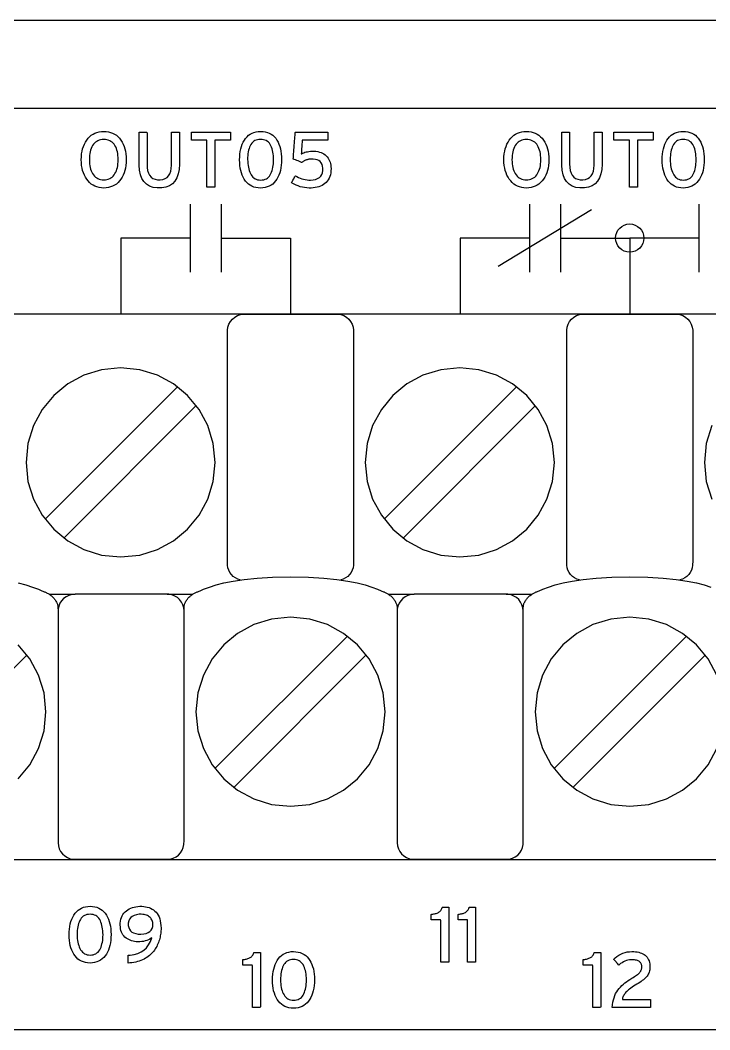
# Model space of a CAD drawing. Extents: x 1 to 47.7, y 0.2 to 35.
# Drawn here: x 29.093 to 30.313, y 13.33 to 15.115 of the extents above; entities that cross this region are included whole.
import ezdxf

# ---------------------------------------------------------------- set-up
doc = ezdxf.new("R2010")
doc.units = 0
doc.header["$MEASUREMENT"] = 0
doc.layers.add('8_0_____DWG', color=7, linetype='CONTINUOUS')

msp = doc.modelspace()

# ---------------------------------------------------------------- linework, layer by layer
at = {"layer": '8_0_____DWG'}
for points in [[(29.0528, 15.1152), (29.1313, 15.1152), (29.2105, 15.1152), (29.2904, 15.1152), (29.371, 15.1152), (29.4523, 15.1152), (29.5343, 15.1152), (29.617, 15.1152), (29.7003, 15.1152), (29.7842, 15.1152), (29.8687, 15.1152), (29.9539, 15.1152), (30.0397, 15.1152), (30.126, 15.1152), (30.2129, 15.1152), (30.3004, 15.1152), (30.3884, 15.1152), (30.5661, 15.1152), (30.7458, 15.1152), (30.9275, 15.1152), (31.111, 15.1152), (31.2963, 15.1152), (31.4833, 15.1152), (31.6718, 15.1152)], [(28.9854, 14.9598), (29.0998, 14.9598), (29.2156, 14.9598), (29.3328, 14.9598), (29.4512, 14.9598), (29.5708, 14.9598), (29.6916, 14.9598), (29.8135, 14.9598), (29.9364, 14.9598), (30.0602, 14.9598), (30.3105, 14.9598), (30.5639, 14.9598), (30.8198, 14.9598), (31.0777, 14.9598), (31.3372, 14.9598), (31.8587, 14.9598)], [(29.437, 14.9028), (29.437, 14.8199), (29.4229, 14.8199), (29.4229, 14.9028), (29.3955, 14.9028), (29.3955, 14.9171), (29.4645, 14.9171), (29.4645, 14.9028), (29.437, 14.9028)], [(30.1847, 14.9028), (30.1847, 14.8199), (30.1706, 14.8199), (30.1706, 14.9028), (30.1431, 14.9028), (30.1431, 14.9171), (30.2122, 14.9171), (30.2122, 14.9028), (30.1847, 14.9028)], [(29.3934, 14.7899), (29.3934, 14.6699)], [(29.4484, 14.7899), (29.4484, 14.6699)], [(29.9934, 14.7899), (29.9934, 14.6699)], [(30.0484, 14.7899), (30.0484, 14.6699)], [(30.2934, 14.7899), (30.2934, 14.6699)], [(30.1034, 14.7799), (29.9384, 14.6799)], [(29.3934, 14.7299), (29.2709, 14.7299), (29.2709, 14.5953)], [(29.4484, 14.7299), (29.5709, 14.7299), (29.5709, 14.5953)], [(29.9934, 14.7299), (29.8709, 14.7299), (29.8709, 14.5953)], [(30.0484, 14.7299), (30.1709, 14.7299), (30.1709, 14.5953)], [(30.2934, 14.7299), (30.1709, 14.7299), (30.1709, 14.5953)], [(30.3469, 14.5953), (30.2211, 14.5953), (30.0913, 14.5953), (29.9579, 14.5953), (29.8214, 14.5953), (29.6822, 14.5953), (29.5408, 14.5953), (29.2531, 14.5953), (28.9618, 14.5953)], [(29.4819, 14.1254), (29.4775, 14.1269), (29.4734, 14.1291), (29.4697, 14.1317), (29.4665, 14.1349), (29.4638, 14.1386), (29.4617, 14.1426), (29.4603, 14.147), (29.4596, 14.1516), (29.4595, 14.1591), (29.4595, 14.1913), (29.4595, 14.2454), (29.4595, 14.3131), (29.4595, 14.3861), (29.4595, 14.4561), (29.4595, 14.5149), (29.4595, 14.5543), (29.4595, 14.567), (29.4602, 14.5726), (29.462, 14.5778), (29.4646, 14.5825), (29.468, 14.5866), (29.4722, 14.5901), (29.4769, 14.5927), (29.4822, 14.5946), (29.4879, 14.5954), (29.4928, 14.5954), (29.507, 14.5954), (29.5293, 14.5954), (29.5565, 14.5954), (29.5854, 14.5954), (29.6126, 14.5954), (29.6349, 14.5954), (29.6491, 14.5954), (29.6541, 14.5954), (29.6597, 14.5946), (29.665, 14.5927), (29.6697, 14.5901), (29.6739, 14.5866), (29.6773, 14.5825), (29.6799, 14.5778), (29.6817, 14.5726), (29.6824, 14.567), (29.6824, 14.5543), (29.6824, 14.5149), (29.6824, 14.4561), (29.6824, 14.3861), (29.6824, 14.3131), (29.6824, 14.2454), (29.6824, 14.1913), (29.6824, 14.1591), (29.6823, 14.1516), (29.6816, 14.1469), (29.6801, 14.1426), (29.678, 14.1385), (29.6753, 14.1349), (29.6721, 14.1317), (29.6683, 14.129), (29.6642, 14.1269), (29.6597, 14.1254)], [(30.0819, 14.1254), (30.0775, 14.1269), (30.0734, 14.1291), (30.0697, 14.1317), (30.0665, 14.1349), (30.0638, 14.1386), (30.0618, 14.1426), (30.0603, 14.147), (30.0596, 14.1516), (30.0595, 14.1591), (30.0595, 14.1913), (30.0595, 14.2454), (30.0595, 14.3131), (30.0595, 14.3861), (30.0595, 14.4561), (30.0595, 14.5149), (30.0595, 14.5543), (30.0595, 14.567), (30.0602, 14.5726), (30.062, 14.5778), (30.0646, 14.5825), (30.068, 14.5866), (30.0722, 14.5901), (30.0769, 14.5927), (30.0822, 14.5946), (30.0879, 14.5954), (30.0928, 14.5954), (30.107, 14.5954), (30.1293, 14.5954), (30.1565, 14.5954), (30.1854, 14.5954), (30.2126, 14.5954), (30.2349, 14.5954), (30.2491, 14.5954), (30.2541, 14.5954), (30.2597, 14.5946), (30.265, 14.5927), (30.2697, 14.5901), (30.2739, 14.5866), (30.2773, 14.5825), (30.2799, 14.5778), (30.2817, 14.5726), (30.2824, 14.567), (30.2824, 14.5543), (30.2824, 14.5149), (30.2824, 14.4561), (30.2824, 14.3861), (30.2824, 14.3131), (30.2824, 14.2454), (30.2824, 14.1913), (30.2824, 14.1591), (30.2823, 14.1516), (30.2816, 14.1469), (30.2801, 14.1426), (30.278, 14.1385), (30.2753, 14.1349), (30.2721, 14.1317), (30.2683, 14.129), (30.2642, 14.1269), (30.2597, 14.1254)], [(29.1366, 14.2328), (29.3708, 14.4671)], [(29.7366, 14.2328), (29.9708, 14.4671)], [(29.17, 14.1994), (29.4043, 14.4337)], [(29.77, 14.1994), (30.0043, 14.4337)], [(30.3162, 14.3982), (30.3064, 14.3668), (30.303, 14.3331), (30.3064, 14.2994), (30.3162, 14.268)], [(29.3825, 14.0708), (29.3825, 14.0723), (29.3826, 14.0738), (29.3826, 14.0754), (29.3827, 14.077), (29.3828, 14.0786), (29.383, 14.0801), (29.3832, 14.0815), (29.3835, 14.0827), (29.3839, 14.0838), (29.3845, 14.0851), (29.3852, 14.0863), (29.386, 14.0876), (29.3868, 14.0889), (29.3876, 14.0901), (29.3884, 14.0914), (29.3893, 14.0927), (29.3901, 14.0939), (29.3913, 14.0951), (29.3926, 14.0961), (29.3939, 14.0971), (29.3951, 14.0981), (29.3964, 14.0989), (29.3976, 14.0997), (29.3988, 14.1005), (29.4001, 14.1012), (29.4013, 14.1019), (29.4025, 14.1025), (29.4036, 14.103), (29.4046, 14.1036), (29.4057, 14.1041), (29.4068, 14.1046), (29.408, 14.1051), (29.4093, 14.1057), (29.4108, 14.1063), (29.4171, 14.1088), (29.4274, 14.1126), (29.4392, 14.1164), (29.453, 14.1201), (29.4694, 14.1234), (29.4889, 14.1263), (29.5119, 14.1286), (29.5391, 14.13), (29.571, 14.1306), (29.6029, 14.13), (29.6301, 14.1286), (29.6531, 14.1263), (29.6726, 14.1234), (29.689, 14.1201), (29.7028, 14.1164), (29.7146, 14.1126), (29.7248, 14.1088), (29.7312, 14.1063), (29.7327, 14.1057), (29.734, 14.1051), (29.7352, 14.1046), (29.7363, 14.1041), (29.7374, 14.1036), (29.7384, 14.103), (29.7395, 14.1025), (29.7407, 14.1019), (29.7419, 14.1012), (29.7431, 14.1005), (29.7444, 14.0997), (29.7456, 14.0989), (29.7468, 14.0981), (29.7481, 14.0971), (29.7494, 14.0961), (29.7507, 14.0951), (29.7519, 14.0939), (29.7527, 14.0927), (29.7535, 14.0914), (29.7544, 14.0901), (29.7552, 14.0889), (29.756, 14.0876), (29.7568, 14.0863), (29.7575, 14.0851), (29.7581, 14.0838), (29.7585, 14.0827), (29.7588, 14.0815), (29.7591, 14.0801), (29.7593, 14.0786), (29.7594, 14.077), (29.7595, 14.0754), (29.7596, 14.0738), (29.7597, 14.0723), (29.7597, 14.0708)], [(29.9825, 14.0708), (29.9825, 14.0723), (29.9826, 14.0738), (29.9826, 14.0754), (29.9827, 14.077), (29.9828, 14.0786), (29.983, 14.0801), (29.9832, 14.0815), (29.9835, 14.0827), (29.9839, 14.0838), (29.9845, 14.0851), (29.9852, 14.0863), (29.986, 14.0876), (29.9868, 14.0889), (29.9876, 14.0901), (29.9884, 14.0914), (29.9893, 14.0927), (29.9901, 14.0939), (29.9913, 14.0951), (29.9926, 14.0961), (29.9939, 14.0971), (29.9951, 14.0981), (29.9964, 14.0989), (29.9976, 14.0997), (29.9988, 14.1005), (30.0001, 14.1012), (30.0013, 14.1019), (30.0025, 14.1025), (30.0036, 14.103), (30.0046, 14.1036), (30.0057, 14.1041), (30.0068, 14.1046), (30.008, 14.1051), (30.0093, 14.1057), (30.0108, 14.1063), (30.0171, 14.1088), (30.0274, 14.1126), (30.0392, 14.1164), (30.053, 14.1201), (30.0694, 14.1234), (30.0889, 14.1263), (30.1119, 14.1286), (30.1391, 14.13), (30.171, 14.1306), (30.2029, 14.13), (30.2301, 14.1286), (30.2531, 14.1263), (30.2726, 14.1234), (30.289, 14.1201), (30.3028, 14.1164), (30.3146, 14.1126)], [(29.089, 14.1201), (29.1028, 14.1164), (29.1146, 14.1126), (29.1248, 14.1088), (29.1312, 14.1063), (29.1327, 14.1057), (29.134, 14.1051), (29.1352, 14.1046), (29.1363, 14.1041), (29.1374, 14.1036), (29.1384, 14.103), (29.1395, 14.1025), (29.1407, 14.1019), (29.1419, 14.1012), (29.1431, 14.1005), (29.1444, 14.0997), (29.1456, 14.0989), (29.1468, 14.0981), (29.1481, 14.0971), (29.1494, 14.0961), (29.1507, 14.0951), (29.1519, 14.0939), (29.1527, 14.0927), (29.1535, 14.0914), (29.1544, 14.0901), (29.1552, 14.0889), (29.156, 14.0876), (29.1568, 14.0863), (29.1575, 14.0851), (29.1581, 14.0838), (29.1585, 14.0827), (29.1588, 14.0815), (29.1591, 14.0801), (29.1593, 14.0786), (29.1594, 14.077), (29.1595, 14.0754), (29.1596, 14.0738), (29.1597, 14.0723), (29.1597, 14.0708)], [(29.1441, 14.1), (29.1897, 14.1)], [(29.3525, 14.1), (29.3981, 14.1)], [(29.7441, 14.1), (29.7897, 14.1)], [(29.9525, 14.1), (29.9981, 14.1)], [(30.3252, 13.9572), (30.3098, 13.9856), (30.2893, 14.0104), (30.2646, 14.0309), (30.2362, 14.0463), (30.2048, 14.0561), (30.1711, 14.0595), (30.1373, 14.0561), (30.1059, 14.0463), (30.0774, 14.0309), (30.0527, 14.0104), (30.0322, 13.9856), (30.0168, 13.9572), (30.007, 13.9258), (30.0036, 13.8921), (30.007, 13.8584), (30.0168, 13.827), (30.0322, 13.7986), (30.0527, 13.7739), (30.0774, 13.7535), (30.1059, 13.7381), (30.1373, 13.7284), (30.1711, 13.725), (30.2048, 13.7284), (30.2362, 13.7381), (30.2646, 13.7535), (30.2893, 13.7739), (30.3098, 13.7986), (30.3252, 13.827)], [(29.4372, 13.7918), (29.6715, 14.0261)], [(30.0372, 13.7918), (30.2715, 14.0261)], [(29.0893, 13.7739), (29.1098, 13.7986), (29.1252, 13.827), (29.1349, 13.8584), (29.1383, 13.8921), (29.1349, 13.9258), (29.1252, 13.9572), (29.1098, 13.9856), (29.0893, 14.0104)], [(28.8706, 13.7584), (29.1049, 13.9927)], [(29.4706, 13.7584), (29.7049, 13.9927)], [(30.0706, 13.7584), (30.3049, 13.9927)], [(28.9885, 13.6311), (29.2798, 13.6311), (29.5711, 13.6311), (29.8589, 13.6311), (30.0003, 13.6311), (30.1395, 13.6311), (30.276, 13.6311), (30.4094, 13.6311), (30.5393, 13.6311), (30.6651, 13.6311), (30.7865, 13.6311), (30.9029, 13.6311), (31.0141, 13.6311), (31.1194, 13.6311), (31.2185, 13.6311), (31.311, 13.6311), (31.3963, 13.6311), (31.4361, 13.6311), (31.474, 13.6311), (31.5099, 13.6311), (31.5437, 13.6311), (31.5754, 13.6311), (31.605, 13.6311)], [(31.8587, 13.3298), (31.3372, 13.3298), (31.0777, 13.3298), (30.8198, 13.3298), (30.5639, 13.3298), (30.3105, 13.3298), (30.0602, 13.3298), (29.9364, 13.3298), (29.8135, 13.3298), (29.6916, 13.3298), (29.5708, 13.3298), (29.4512, 13.3298), (29.3328, 13.3298), (29.2156, 13.3298), (29.0998, 13.3298), (28.9854, 13.3298)]]:
    msp.add_lwpolyline(points, dxfattribs=at)
for points in [[(29.2804, 14.8685), (29.2803, 14.8634), (29.2798, 14.8584), (29.2791, 14.8538), (29.278, 14.8493), (29.2767, 14.8452), (29.2751, 14.8412), (29.2732, 14.8376), (29.271, 14.8341), (29.2685, 14.8309), (29.2658, 14.8281), (29.2628, 14.8255), (29.2596, 14.8234), (29.2562, 14.8216), (29.2526, 14.8203), (29.2488, 14.8192), (29.2448, 14.8186), (29.2405, 14.8183), (29.2363, 14.8186), (29.2323, 14.8192), (29.2285, 14.8203), (29.2249, 14.8216), (29.2216, 14.8234), (29.2184, 14.8255), (29.2155, 14.8281), (29.2129, 14.8309), (29.2104, 14.8341), (29.2081, 14.8376), (29.2062, 14.8412), (29.2045, 14.8452), (29.2032, 14.8493), (29.2021, 14.8538), (29.2013, 14.8584), (29.2009, 14.8634), (29.2007, 14.8685), (29.2009, 14.8737), (29.2013, 14.8786), (29.2021, 14.8833), (29.2032, 14.8878), (29.2045, 14.892), (29.2062, 14.8959), (29.2081, 14.8996), (29.2104, 14.9031), (29.2129, 14.9063), (29.2155, 14.9091), (29.2184, 14.9116), (29.2216, 14.9137), (29.2249, 14.9154), (29.2285, 14.9168), (29.2323, 14.9178), (29.2363, 14.9184), (29.2405, 14.9186), (29.2448, 14.9184), (29.2488, 14.9178), (29.2526, 14.9168), (29.2562, 14.9154), (29.2596, 14.9137), (29.2628, 14.9116), (29.2658, 14.9091), (29.2685, 14.9063), (29.271, 14.9031), (29.2732, 14.8996), (29.2751, 14.8959), (29.2767, 14.892), (29.278, 14.8878), (29.2791, 14.8833), (29.2798, 14.8786), (29.2803, 14.8737)], [(29.3745, 14.8604), (29.3739, 14.8513), (29.3724, 14.8433), (29.3699, 14.8364), (29.3665, 14.8306), (29.3621, 14.8259), (29.3568, 14.8224), (29.3504, 14.8199), (29.3432, 14.8186), (29.3351, 14.8185), (29.3278, 14.8196), (29.3214, 14.8219), (29.316, 14.8253), (29.3115, 14.8297), (29.3079, 14.8353), (29.3053, 14.842), (29.3037, 14.8499), (29.303, 14.8588), (29.303, 14.8621), (29.303, 14.8671), (29.303, 14.8748), (29.303, 14.884), (29.303, 14.8938), (29.303, 14.903), (29.303, 14.9107), (29.303, 14.9157), (29.303, 14.9171), (29.3037, 14.9171), (29.3053, 14.9171), (29.3074, 14.9171), (29.3098, 14.9171), (29.3122, 14.9171), (29.3144, 14.9171), (29.3161, 14.9171), (29.317, 14.9171), (29.3171, 14.9163), (29.3171, 14.912), (29.3171, 14.9048), (29.3171, 14.8959), (29.3171, 14.8862), (29.3171, 14.8768), (29.3171, 14.8688), (29.3171, 14.8632), (29.3171, 14.8611), (29.3173, 14.8549), (29.3182, 14.8495), (29.3197, 14.8449), (29.3217, 14.841), (29.3243, 14.8379), (29.3275, 14.8355), (29.3313, 14.8339), (29.3357, 14.833), (29.3406, 14.8329), (29.3452, 14.8336), (29.3491, 14.8351), (29.3525, 14.8372), (29.3553, 14.8401), (29.3575, 14.8437), (29.359, 14.848), (29.36, 14.8531), (29.3604, 14.8589), (29.3604, 14.8615), (29.3604, 14.8666), (29.3604, 14.8743), (29.3604, 14.8837), (29.3604, 14.8936), (29.3604, 14.9029), (29.3604, 14.9106), (29.3604, 14.9157), (29.3604, 14.9171), (29.3612, 14.9171), (29.3627, 14.9171), (29.3648, 14.9171), (29.3672, 14.9171), (29.3696, 14.9171), (29.3718, 14.9171), (29.3735, 14.9171), (29.3744, 14.9171), (29.3745, 14.9163), (29.3745, 14.9119), (29.3745, 14.9047), (29.3745, 14.8956), (29.3745, 14.8858), (29.3745, 14.8763), (29.3745, 14.8682), (29.3745, 14.8625)], [(29.5551, 14.8687), (29.555, 14.8635), (29.5546, 14.8586), (29.5539, 14.8539), (29.553, 14.8495), (29.5518, 14.8453), (29.5504, 14.8414), (29.5487, 14.8376), (29.5468, 14.8342), (29.5446, 14.8309), (29.5421, 14.8281), (29.5394, 14.8255), (29.5364, 14.8234), (29.5332, 14.8216), (29.5297, 14.8203), (29.526, 14.8192), (29.522, 14.8186), (29.5178, 14.8183), (29.5137, 14.8186), (29.5098, 14.8192), (29.5061, 14.8202), (29.5027, 14.8216), (29.4995, 14.8234), (29.4965, 14.8255), (29.4938, 14.828), (29.4914, 14.8308), (29.4892, 14.834), (29.4872, 14.8374), (29.4855, 14.8411), (29.4841, 14.845), (29.4829, 14.8492), (29.482, 14.8536), (29.4814, 14.8583), (29.481, 14.8632), (29.4808, 14.8684), (29.481, 14.8736), (29.4814, 14.8785), (29.482, 14.8832), (29.483, 14.8876), (29.4841, 14.8918), (29.4856, 14.8958), (29.4873, 14.8995), (29.4893, 14.903), (29.4915, 14.9062), (29.494, 14.9091), (29.4967, 14.9116), (29.4997, 14.9137), (29.5029, 14.9155), (29.5063, 14.9168), (29.51, 14.9178), (29.5139, 14.9184), (29.5181, 14.9186), (29.5223, 14.9184), (29.5263, 14.9178), (29.53, 14.9168), (29.5334, 14.9154), (29.5366, 14.9137), (29.5396, 14.9116), (29.5423, 14.9091), (29.5447, 14.9063), (29.5469, 14.9031), (29.5488, 14.8997), (29.5505, 14.896), (29.5519, 14.8921), (29.553, 14.8879), (29.5539, 14.8834), (29.5546, 14.8788), (29.555, 14.8738)], [(29.6426, 14.8529), (29.6425, 14.849), (29.6421, 14.8453), (29.6414, 14.8419), (29.6404, 14.8387), (29.6392, 14.8358), (29.6378, 14.8331), (29.636, 14.8306), (29.6341, 14.8284), (29.6318, 14.8264), (29.6294, 14.8246), (29.6268, 14.8231), (29.624, 14.8217), (29.6211, 14.8206), (29.618, 14.8197), (29.6147, 14.8191), (29.6112, 14.8186), (29.6076, 14.8184), (29.6037, 14.8184), (29.5997, 14.8186), (29.5958, 14.8191), (29.592, 14.8198), (29.5882, 14.8208), (29.5845, 14.822), (29.5809, 14.8235), (29.5773, 14.8252), (29.5739, 14.8272), (29.5728, 14.8281), (29.5734, 14.8291), (29.5742, 14.8306), (29.5753, 14.8325), (29.5765, 14.8345), (29.5776, 14.8365), (29.5786, 14.8382), (29.5792, 14.8394), (29.5795, 14.84), (29.5822, 14.8386), (29.5851, 14.8371), (29.5881, 14.8359), (29.5911, 14.8348), (29.5941, 14.834), (29.5971, 14.8333), (29.6001, 14.8328), (29.6032, 14.8325), (29.6065, 14.8324), (29.6112, 14.8328), (29.6153, 14.8337), (29.6189, 14.835), (29.6219, 14.8369), (29.6243, 14.8393), (29.6262, 14.8421), (29.6274, 14.8455), (29.6281, 14.8494), (29.6282, 14.8535), (29.6277, 14.8571), (29.6268, 14.8602), (29.6253, 14.8629), (29.6234, 14.8652), (29.621, 14.8669), (29.6182, 14.8683), (29.6149, 14.8691), (29.611, 14.8696), (29.6085, 14.8696), (29.6072, 14.8696), (29.6059, 14.8695), (29.6047, 14.8694), (29.6035, 14.8692), (29.6024, 14.869), (29.6013, 14.8688), (29.6002, 14.8685), (29.5992, 14.8682), (29.5982, 14.8678), (29.5972, 14.8674), (29.5963, 14.8669), (29.5953, 14.8664), (29.5944, 14.8659), (29.5935, 14.8654), (29.5927, 14.8648), (29.5918, 14.8641), (29.591, 14.8635), (29.5904, 14.8637), (29.589, 14.8643), (29.5869, 14.8652), (29.5844, 14.8662), (29.5819, 14.8672), (29.5795, 14.8682), (29.5775, 14.869), (29.5763, 14.8695), (29.5759, 14.8697), (29.5761, 14.8721), (29.5764, 14.8772), (29.5769, 14.8841), (29.5774, 14.892), (29.578, 14.9), (29.5785, 14.9074), (29.5789, 14.9131), (29.5791, 14.9165), (29.5796, 14.9171), (29.5833, 14.9171), (29.5901, 14.9171), (29.5989, 14.9171), (29.6086, 14.9171), (29.6183, 14.9171), (29.6269, 14.9171), (29.6334, 14.9171), (29.6368, 14.9171), (29.637, 14.9169), (29.637, 14.9158), (29.637, 14.914), (29.637, 14.9119), (29.637, 14.9095), (29.637, 14.9072), (29.637, 14.9053), (29.637, 14.9039), (29.637, 14.9033), (29.6357, 14.9033), (29.6316, 14.9033), (29.6255, 14.9033), (29.6182, 14.9033), (29.6105, 14.9033), (29.6032, 14.9033), (29.5971, 14.9033), (29.5931, 14.9033), (29.5918, 14.9032), (29.5917, 14.9022), (29.5915, 14.8997), (29.5912, 14.8961), (29.5909, 14.8921), (29.5906, 14.8879), (29.5903, 14.884), (29.5901, 14.8809), (29.59, 14.879), (29.5905, 14.8789), (29.5924, 14.8799), (29.5944, 14.8808), (29.5965, 14.8816), (29.5987, 14.8822), (29.6011, 14.8827), (29.6036, 14.8831), (29.6062, 14.8834), (29.609, 14.8835), (29.6123, 14.8835), (29.6158, 14.8833), (29.619, 14.8828), (29.6221, 14.8821), (29.6249, 14.8812), (29.6276, 14.8801), (29.63, 14.8787), (29.6322, 14.8772), (29.6342, 14.8754), (29.636, 14.8734), (29.6375, 14.8713), (29.6389, 14.8691), (29.64, 14.8667), (29.641, 14.8642), (29.6417, 14.8616), (29.6422, 14.8588), (29.6425, 14.8559)], [(30.0281, 14.8685), (30.0279, 14.8634), (30.0274, 14.8584), (30.0267, 14.8538), (30.0257, 14.8493), (30.0243, 14.8452), (30.0227, 14.8412), (30.0208, 14.8376), (30.0186, 14.8341), (30.0162, 14.8309), (30.0134, 14.8281), (30.0105, 14.8255), (30.0073, 14.8234), (30.0039, 14.8216), (30.0003, 14.8203), (29.9965, 14.8192), (29.9924, 14.8186), (29.9881, 14.8183), (29.9839, 14.8186), (29.9799, 14.8192), (29.9761, 14.8203), (29.9725, 14.8216), (29.9692, 14.8234), (29.9661, 14.8255), (29.9632, 14.8281), (29.9605, 14.8309), (29.958, 14.8341), (29.9558, 14.8376), (29.9538, 14.8412), (29.9522, 14.8452), (29.9508, 14.8493), (29.9498, 14.8538), (29.949, 14.8584), (29.9485, 14.8634), (29.9483, 14.8685), (29.9485, 14.8737), (29.949, 14.8786), (29.9498, 14.8833), (29.9508, 14.8878), (29.9522, 14.892), (29.9538, 14.8959), (29.9558, 14.8996), (29.958, 14.9031), (29.9605, 14.9063), (29.9632, 14.9091), (29.9661, 14.9116), (29.9692, 14.9137), (29.9725, 14.9154), (29.9761, 14.9168), (29.9799, 14.9178), (29.9839, 14.9184), (29.9881, 14.9186), (29.9924, 14.9184), (29.9965, 14.9178), (30.0003, 14.9168), (30.0039, 14.9154), (30.0073, 14.9137), (30.0105, 14.9116), (30.0134, 14.9091), (30.0162, 14.9063), (30.0186, 14.9031), (30.0208, 14.8996), (30.0227, 14.8959), (30.0243, 14.892), (30.0257, 14.8878), (30.0267, 14.8833), (30.0274, 14.8786), (30.0279, 14.8737)], [(30.1221, 14.8604), (30.1216, 14.8513), (30.1201, 14.8433), (30.1176, 14.8364), (30.1142, 14.8306), (30.1098, 14.8259), (30.1044, 14.8224), (30.0981, 14.8199), (30.0908, 14.8186), (30.0828, 14.8185), (30.0754, 14.8196), (30.069, 14.8219), (30.0636, 14.8253), (30.0591, 14.8297), (30.0556, 14.8353), (30.053, 14.842), (30.0513, 14.8499), (30.0506, 14.8588), (30.0506, 14.8621), (30.0506, 14.8671), (30.0506, 14.8748), (30.0506, 14.884), (30.0506, 14.8938), (30.0506, 14.903), (30.0506, 14.9107), (30.0506, 14.9157), (30.0506, 14.9171), (30.0514, 14.9171), (30.0529, 14.9171), (30.055, 14.9171), (30.0574, 14.9171), (30.0598, 14.9171), (30.062, 14.9171), (30.0637, 14.9171), (30.0646, 14.9171), (30.0647, 14.9163), (30.0647, 14.912), (30.0647, 14.9048), (30.0647, 14.8959), (30.0647, 14.8862), (30.0647, 14.8768), (30.0647, 14.8688), (30.0647, 14.8632), (30.0647, 14.8611), (30.065, 14.8549), (30.0659, 14.8495), (30.0673, 14.8449), (30.0694, 14.841), (30.072, 14.8379), (30.0752, 14.8355), (30.079, 14.8339), (30.0833, 14.833), (30.0882, 14.8329), (30.0928, 14.8336), (30.0968, 14.8351), (30.1001, 14.8372), (30.1029, 14.8401), (30.1051, 14.8437), (30.1067, 14.848), (30.1077, 14.8531), (30.108, 14.8589), (30.108, 14.8615), (30.108, 14.8666), (30.108, 14.8743), (30.108, 14.8837), (30.108, 14.8936), (30.108, 14.9029), (30.108, 14.9106), (30.108, 14.9157), (30.1081, 14.9171), (30.1088, 14.9171), (30.1103, 14.9171), (30.1124, 14.9171), (30.1148, 14.9171), (30.1173, 14.9171), (30.1195, 14.9171), (30.1211, 14.9171), (30.122, 14.9171), (30.1221, 14.9163), (30.1221, 14.9119), (30.1221, 14.9047), (30.1221, 14.8956), (30.1221, 14.8858), (30.1221, 14.8763), (30.1221, 14.8682), (30.1221, 14.8625)], [(30.3027, 14.8687), (30.3026, 14.8635), (30.3022, 14.8586), (30.3016, 14.8539), (30.3007, 14.8495), (30.2995, 14.8453), (30.2981, 14.8414), (30.2964, 14.8376), (30.2944, 14.8342), (30.2922, 14.8309), (30.2897, 14.8281), (30.287, 14.8255), (30.284, 14.8234), (30.2808, 14.8216), (30.2774, 14.8203), (30.2736, 14.8192), (30.2697, 14.8186), (30.2655, 14.8183), (30.2613, 14.8186), (30.2574, 14.8192), (30.2537, 14.8202), (30.2503, 14.8216), (30.2471, 14.8234), (30.2442, 14.8255), (30.2415, 14.828), (30.239, 14.8308), (30.2368, 14.834), (30.2349, 14.8374), (30.2332, 14.8411), (30.2317, 14.845), (30.2306, 14.8492), (30.2297, 14.8536), (30.229, 14.8583), (30.2286, 14.8632), (30.2285, 14.8684), (30.2286, 14.8736), (30.229, 14.8785), (30.2297, 14.8832), (30.2306, 14.8876), (30.2318, 14.8918), (30.2332, 14.8958), (30.2349, 14.8995), (30.2369, 14.903), (30.2392, 14.9062), (30.2416, 14.9091), (30.2444, 14.9116), (30.2473, 14.9137), (30.2505, 14.9155), (30.254, 14.9168), (30.2577, 14.9178), (30.2616, 14.9184), (30.2657, 14.9186), (30.2699, 14.9184), (30.2739, 14.9178), (30.2776, 14.9168), (30.281, 14.9154), (30.2842, 14.9137), (30.2872, 14.9116), (30.2899, 14.9091), (30.2923, 14.9063), (30.2945, 14.9031), (30.2965, 14.8997), (30.2981, 14.896), (30.2995, 14.8921), (30.3007, 14.8879), (30.3016, 14.8834), (30.3022, 14.8788), (30.3026, 14.8738)], [(29.2661, 14.8685), (29.266, 14.8723), (29.2657, 14.876), (29.2653, 14.8794), (29.2646, 14.8826), (29.2638, 14.8856), (29.2629, 14.8885), (29.2617, 14.8911), (29.2604, 14.8935), (29.2588, 14.8958), (29.2571, 14.8977), (29.2553, 14.8994), (29.2532, 14.9008), (29.251, 14.902), (29.2486, 14.9029), (29.2461, 14.9036), (29.2434, 14.904), (29.2405, 14.9041), (29.2377, 14.904), (29.235, 14.9036), (29.2325, 14.9029), (29.2302, 14.902), (29.228, 14.9008), (29.226, 14.8994), (29.2241, 14.8977), (29.2224, 14.8958), (29.2209, 14.8935), (29.2195, 14.8911), (29.2183, 14.8885), (29.2173, 14.8856), (29.2165, 14.8826), (29.2159, 14.8794), (29.2154, 14.876), (29.2152, 14.8723), (29.2151, 14.8685), (29.2152, 14.8648), (29.2154, 14.8612), (29.2159, 14.8578), (29.2165, 14.8546), (29.2173, 14.8516), (29.2183, 14.8488), (29.2195, 14.8462), (29.2209, 14.8438), (29.2224, 14.8415), (29.2241, 14.8395), (29.226, 14.8377), (29.228, 14.8362), (29.2302, 14.835), (29.2325, 14.8341), (29.235, 14.8334), (29.2377, 14.833), (29.2405, 14.8328), (29.2434, 14.833), (29.2461, 14.8334), (29.2486, 14.8341), (29.251, 14.835), (29.2532, 14.8362), (29.2553, 14.8377), (29.2571, 14.8395), (29.2588, 14.8415), (29.2604, 14.8438), (29.2617, 14.8462), (29.2629, 14.8488), (29.2638, 14.8516), (29.2646, 14.8546), (29.2653, 14.8578), (29.2657, 14.8612), (29.266, 14.8648)], [(29.5409, 14.8684), (29.5408, 14.872), (29.5406, 14.8755), (29.5402, 14.8788), (29.5397, 14.8819), (29.539, 14.885), (29.5382, 14.8878), (29.5373, 14.8905), (29.5362, 14.8931), (29.5349, 14.8954), (29.5335, 14.8975), (29.5318, 14.8994), (29.53, 14.9009), (29.5279, 14.9022), (29.5257, 14.9032), (29.5233, 14.9039), (29.5207, 14.9044), (29.5178, 14.9045), (29.5151, 14.9044), (29.5125, 14.9039), (29.5101, 14.9032), (29.5079, 14.9022), (29.5059, 14.901), (29.5041, 14.8994), (29.5024, 14.8976), (29.501, 14.8956), (29.4997, 14.8932), (29.4986, 14.8907), (29.4976, 14.8881), (29.4968, 14.8852), (29.4962, 14.8823), (29.4957, 14.8791), (29.4953, 14.8758), (29.4951, 14.8723), (29.4951, 14.8687), (29.4952, 14.8651), (29.4954, 14.8616), (29.4958, 14.8583), (29.4963, 14.8552), (29.497, 14.8522), (29.4978, 14.8494), (29.4988, 14.8467), (29.5, 14.8442), (29.5013, 14.8418), (29.5027, 14.8397), (29.5044, 14.8378), (29.5062, 14.8362), (29.5082, 14.8349), (29.5104, 14.8338), (29.5128, 14.8331), (29.5154, 14.8326), (29.5181, 14.8324), (29.5209, 14.8326), (29.5235, 14.8331), (29.526, 14.8338), (29.5282, 14.8348), (29.5302, 14.8361), (29.532, 14.8377), (29.5337, 14.8396), (29.5351, 14.8417), (29.5363, 14.8441), (29.5374, 14.8466), (29.5383, 14.8492), (29.5391, 14.852), (29.5397, 14.855), (29.5402, 14.8581), (29.5406, 14.8614), (29.5408, 14.8648)], [(30.0137, 14.8685), (30.0136, 14.8723), (30.0134, 14.876), (30.0129, 14.8794), (30.0123, 14.8826), (30.0115, 14.8856), (30.0105, 14.8885), (30.0093, 14.8911), (30.008, 14.8935), (30.0065, 14.8958), (30.0048, 14.8977), (30.0029, 14.8994), (30.0009, 14.9008), (29.9987, 14.902), (29.9963, 14.9029), (29.9937, 14.9036), (29.991, 14.904), (29.9881, 14.9041), (29.9853, 14.904), (29.9827, 14.9036), (29.9801, 14.9029), (29.9778, 14.902), (29.9756, 14.9008), (29.9736, 14.8994), (29.9718, 14.8977), (29.9701, 14.8958), (29.9685, 14.8935), (29.9672, 14.8911), (29.966, 14.8885), (29.965, 14.8856), (29.9642, 14.8826), (29.9635, 14.8794), (29.9631, 14.876), (29.9628, 14.8723), (29.9627, 14.8685), (29.9628, 14.8648), (29.9631, 14.8612), (29.9635, 14.8578), (29.9642, 14.8546), (29.965, 14.8516), (29.966, 14.8488), (29.9672, 14.8462), (29.9685, 14.8438), (29.9701, 14.8415), (29.9718, 14.8395), (29.9736, 14.8377), (29.9756, 14.8362), (29.9778, 14.835), (29.9801, 14.8341), (29.9827, 14.8334), (29.9853, 14.833), (29.9881, 14.8328), (29.991, 14.833), (29.9937, 14.8334), (29.9963, 14.8341), (29.9987, 14.835), (30.0009, 14.8362), (30.0029, 14.8377), (30.0048, 14.8395), (30.0065, 14.8415), (30.008, 14.8438), (30.0093, 14.8462), (30.0105, 14.8488), (30.0115, 14.8516), (30.0123, 14.8546), (30.0129, 14.8578), (30.0134, 14.8612), (30.0136, 14.8648)], [(30.2885, 14.8684), (30.2884, 14.872), (30.2882, 14.8755), (30.2879, 14.8788), (30.2873, 14.8819), (30.2867, 14.885), (30.2859, 14.8878), (30.2849, 14.8905), (30.2838, 14.8931), (30.2826, 14.8954), (30.2811, 14.8975), (30.2795, 14.8994), (30.2776, 14.9009), (30.2756, 14.9022), (30.2733, 14.9032), (30.2709, 14.9039), (30.2683, 14.9044), (30.2655, 14.9045), (30.2627, 14.9044), (30.2601, 14.9039), (30.2577, 14.9032), (30.2555, 14.9022), (30.2535, 14.901), (30.2517, 14.8994), (30.2501, 14.8976), (30.2486, 14.8956), (30.2474, 14.8932), (30.2462, 14.8907), (30.2453, 14.8881), (30.2445, 14.8852), (30.2438, 14.8823), (30.2433, 14.8791), (30.243, 14.8758), (30.2428, 14.8723), (30.2427, 14.8687), (30.2428, 14.8651), (30.243, 14.8616), (30.2434, 14.8583), (30.2439, 14.8552), (30.2446, 14.8522), (30.2455, 14.8494), (30.2465, 14.8467), (30.2476, 14.8442), (30.2489, 14.8418), (30.2504, 14.8397), (30.252, 14.8378), (30.2538, 14.8362), (30.2558, 14.8349), (30.258, 14.8338), (30.2604, 14.8331), (30.263, 14.8326), (30.2657, 14.8324), (30.2686, 14.8326), (30.2712, 14.8331), (30.2736, 14.8338), (30.2758, 14.8348), (30.2778, 14.8361), (30.2797, 14.8377), (30.2813, 14.8396), (30.2827, 14.8417), (30.284, 14.8441), (30.285, 14.8466), (30.286, 14.8492), (30.2867, 14.852), (30.2874, 14.855), (30.2879, 14.8581), (30.2882, 14.8614), (30.2884, 14.8648)], [(30.1959, 14.7299), (30.1954, 14.7249), (30.194, 14.7202), (30.1917, 14.7159), (30.1886, 14.7122), (30.1849, 14.7092), (30.1807, 14.7069), (30.176, 14.7054), (30.1709, 14.7049), (30.1659, 14.7054), (30.1612, 14.7069), (30.157, 14.7092), (30.1533, 14.7122), (30.1502, 14.7159), (30.1479, 14.7202), (30.1465, 14.7249), (30.1459, 14.7299), (30.1465, 14.7349), (30.1479, 14.7396), (30.1502, 14.7439), (30.1533, 14.7476), (30.157, 14.7506), (30.1612, 14.7529), (30.1659, 14.7544), (30.1709, 14.7549), (30.176, 14.7544), (30.1807, 14.7529), (30.1849, 14.7506), (30.1886, 14.7476), (30.1917, 14.7439), (30.194, 14.7396), (30.1954, 14.7349)], [(29.103, 14.3331), (29.1064, 14.2994), (29.1162, 14.268), (29.1316, 14.2396), (29.152, 14.2149), (29.1768, 14.1945), (29.2052, 14.1791), (29.2367, 14.1694), (29.2704, 14.166), (29.3041, 14.1694), (29.3355, 14.1791), (29.3639, 14.1945), (29.3887, 14.2149), (29.4091, 14.2396), (29.4245, 14.268), (29.4343, 14.2994), (29.4377, 14.3331), (29.4343, 14.3668), (29.4245, 14.3982), (29.4091, 14.4266), (29.3887, 14.4514), (29.3639, 14.4719), (29.3355, 14.4873), (29.3041, 14.4971), (29.2704, 14.5005), (29.2367, 14.4971), (29.2052, 14.4873), (29.1768, 14.4719), (29.152, 14.4514), (29.1316, 14.4266), (29.1162, 14.3982), (29.1064, 14.3668)], [(29.703, 14.3331), (29.7064, 14.2994), (29.7162, 14.268), (29.7316, 14.2396), (29.752, 14.2149), (29.7768, 14.1945), (29.8052, 14.1791), (29.8367, 14.1694), (29.8704, 14.166), (29.9041, 14.1694), (29.9355, 14.1791), (29.9639, 14.1945), (29.9887, 14.2149), (30.0091, 14.2396), (30.0245, 14.268), (30.0343, 14.2994), (30.0377, 14.3331), (30.0343, 14.3668), (30.0245, 14.3982), (30.0091, 14.4266), (29.9887, 14.4514), (29.9639, 14.4719), (29.9355, 14.4873), (29.9041, 14.4971), (29.8704, 14.5005), (29.8367, 14.4971), (29.8052, 14.4873), (29.7768, 14.4719), (29.752, 14.4514), (29.7316, 14.4266), (29.7162, 14.3982), (29.7064, 14.3668)], [(29.3825, 14.0708), (29.382, 14.0763), (29.3804, 14.0815), (29.378, 14.0863), (29.3747, 14.0905), (29.3707, 14.0941), (29.3661, 14.0969), (29.361, 14.0989), (29.3554, 14.0999), (29.3509, 14.1), (29.3391, 14.1), (29.3186, 14.1), (29.2924, 14.1), (29.2639, 14.1), (29.2362, 14.1), (29.2125, 14.1), (29.1959, 14.1), (29.1897, 14.1), (29.184, 14.0995), (29.1786, 14.098), (29.1738, 14.0956), (29.1694, 14.0924), (29.1658, 14.0885), (29.1629, 14.084), (29.1609, 14.079), (29.1598, 14.0736), (29.1597, 14.0667), (29.1597, 14.037), (29.1597, 13.9852), (29.1597, 13.9194), (29.1597, 13.8476), (29.1597, 13.7778), (29.1597, 13.718), (29.1597, 13.6762), (29.1597, 13.6605), (29.1602, 13.6549), (29.1618, 13.6497), (29.1642, 13.645), (29.1675, 13.6408), (29.1715, 13.6372), (29.1761, 13.6344), (29.1813, 13.6324), (29.1868, 13.6314), (29.1913, 13.6313), (29.2031, 13.6313), (29.2237, 13.6313), (29.2498, 13.6313), (29.2783, 13.6313), (29.306, 13.6313), (29.3297, 13.6313), (29.3463, 13.6313), (29.3525, 13.6313), (29.3582, 13.6318), (29.3636, 13.6333), (29.3684, 13.6357), (29.3728, 13.6389), (29.3764, 13.6428), (29.3793, 13.6473), (29.3813, 13.6523), (29.3824, 13.6577), (29.3825, 13.6646), (29.3825, 13.6943), (29.3825, 13.7461), (29.3825, 13.8119), (29.3825, 13.8837), (29.3825, 13.9535), (29.3825, 14.0133), (29.3825, 14.0551)], [(29.9825, 14.0708), (29.982, 14.0763), (29.9804, 14.0815), (29.978, 14.0863), (29.9747, 14.0905), (29.9707, 14.0941), (29.9661, 14.0969), (29.961, 14.0989), (29.9554, 14.0999), (29.9509, 14.1), (29.9391, 14.1), (29.9186, 14.1), (29.8924, 14.1), (29.8639, 14.1), (29.8362, 14.1), (29.8125, 14.1), (29.7959, 14.1), (29.7897, 14.1), (29.784, 14.0995), (29.7786, 14.098), (29.7738, 14.0956), (29.7695, 14.0924), (29.7658, 14.0885), (29.7629, 14.084), (29.7609, 14.079), (29.7598, 14.0736), (29.7597, 14.0667), (29.7597, 14.037), (29.7597, 13.9852), (29.7597, 13.9194), (29.7597, 13.8476), (29.7597, 13.7778), (29.7597, 13.718), (29.7597, 13.6762), (29.7597, 13.6605), (29.7602, 13.6549), (29.7618, 13.6497), (29.7642, 13.645), (29.7675, 13.6408), (29.7715, 13.6372), (29.7761, 13.6344), (29.7813, 13.6324), (29.7868, 13.6314), (29.7913, 13.6313), (29.8031, 13.6313), (29.8237, 13.6313), (29.8498, 13.6313), (29.8783, 13.6313), (29.906, 13.6313), (29.9297, 13.6313), (29.9463, 13.6313), (29.9525, 13.6313), (29.9582, 13.6318), (29.9636, 13.6333), (29.9685, 13.6357), (29.9728, 13.6389), (29.9764, 13.6428), (29.9793, 13.6473), (29.9813, 13.6523), (29.9824, 13.6577), (29.9825, 13.6646), (29.9825, 13.6943), (29.9825, 13.7461), (29.9825, 13.8119), (29.9825, 13.8837), (29.9825, 13.9535), (29.9825, 14.0133), (29.9825, 14.0551)], [(29.4036, 13.8921), (29.407, 13.8584), (29.4168, 13.827), (29.4322, 13.7986), (29.4527, 13.7739), (29.4774, 13.7535), (29.5059, 13.7381), (29.5373, 13.7284), (29.5711, 13.725), (29.6048, 13.7284), (29.6362, 13.7381), (29.6646, 13.7535), (29.6893, 13.7739), (29.7098, 13.7986), (29.7252, 13.827), (29.7349, 13.8584), (29.7383, 13.8921), (29.7349, 13.9258), (29.7252, 13.9572), (29.7098, 13.9856), (29.6893, 14.0104), (29.6646, 14.0309), (29.6362, 14.0463), (29.6048, 14.0561), (29.5711, 14.0595), (29.5373, 14.0561), (29.5059, 14.0463), (29.4774, 14.0309), (29.4527, 14.0104), (29.4322, 13.9856), (29.4168, 13.9572), (29.407, 13.9258)], [(29.2534, 13.4982), (29.2533, 13.4931), (29.2529, 13.4882), (29.2523, 13.4835), (29.2514, 13.4791), (29.2502, 13.4749), (29.2488, 13.4709), (29.2471, 13.4672), (29.2451, 13.4637), (29.2429, 13.4605), (29.2404, 13.4576), (29.2377, 13.4551), (29.2347, 13.453), (29.2315, 13.4512), (29.2281, 13.4498), (29.2243, 13.4488), (29.2204, 13.4482), (29.2162, 13.4479), (29.212, 13.4482), (29.2081, 13.4488), (29.2044, 13.4498), (29.201, 13.4512), (29.1978, 13.4529), (29.1949, 13.455), (29.1922, 13.4575), (29.1897, 13.4604), (29.1875, 13.4636), (29.1856, 13.467), (29.1839, 13.4707), (29.1824, 13.4746), (29.1813, 13.4788), (29.1804, 13.4832), (29.1797, 13.4879), (29.1793, 13.4928), (29.1792, 13.498), (29.1793, 13.5031), (29.1797, 13.508), (29.1804, 13.5127), (29.1813, 13.5172), (29.1825, 13.5214), (29.1839, 13.5253), (29.1857, 13.529), (29.1876, 13.5325), (29.1899, 13.5358), (29.1924, 13.5387), (29.1951, 13.5412), (29.198, 13.5433), (29.2012, 13.545), (29.2047, 13.5464), (29.2084, 13.5474), (29.2123, 13.548), (29.2164, 13.5482), (29.2206, 13.548), (29.2246, 13.5473), (29.2283, 13.5464), (29.2318, 13.545), (29.235, 13.5433), (29.2379, 13.5412), (29.2406, 13.5387), (29.243, 13.5359), (29.2452, 13.5327), (29.2472, 13.5292), (29.2488, 13.5256), (29.2502, 13.5216), (29.2514, 13.5174), (29.2523, 13.513), (29.2529, 13.5083), (29.2533, 13.5034)], [(29.2392, 13.498), (29.2391, 13.5016), (29.2389, 13.505), (29.2385, 13.5084), (29.238, 13.5115), (29.2374, 13.5145), (29.2366, 13.5174), (29.2356, 13.5201), (29.2345, 13.5226), (29.2333, 13.525), (29.2318, 13.5271), (29.2302, 13.5289), (29.2283, 13.5305), (29.2263, 13.5318), (29.224, 13.5328), (29.2216, 13.5335), (29.219, 13.5339), (29.2162, 13.5341), (29.2134, 13.5339), (29.2108, 13.5335), (29.2084, 13.5328), (29.2062, 13.5318), (29.2042, 13.5305), (29.2024, 13.529), (29.2008, 13.5272), (29.1993, 13.5251), (29.1981, 13.5228), (29.197, 13.5203), (29.196, 13.5176), (29.1952, 13.5148), (29.1945, 13.5118), (29.194, 13.5087), (29.1937, 13.5054), (29.1935, 13.5019), (29.1934, 13.4982), (29.1935, 13.4946), (29.1937, 13.4912), (29.1941, 13.4879), (29.1946, 13.4848), (29.1953, 13.4818), (29.1962, 13.479), (29.1972, 13.4763), (29.1983, 13.4738), (29.1996, 13.4714), (29.2011, 13.4692), (29.2027, 13.4673), (29.2045, 13.4657), (29.2065, 13.4644), (29.2087, 13.4634), (29.2111, 13.4626), (29.2137, 13.4622), (29.2164, 13.462), (29.2193, 13.4622), (29.2219, 13.4626), (29.2243, 13.4634), (29.2265, 13.4644), (29.2285, 13.4657), (29.2304, 13.4673), (29.232, 13.4691), (29.2334, 13.4713), (29.2347, 13.4737), (29.2357, 13.4761), (29.2366, 13.4788), (29.2374, 13.4816), (29.2381, 13.4845), (29.2386, 13.4876), (29.2389, 13.4909), (29.2391, 13.4944)], [(29.3419, 13.5095), (29.3418, 13.5072), (29.3417, 13.505), (29.3416, 13.5027), (29.3413, 13.5004), (29.341, 13.4981), (29.3406, 13.4958), (29.3401, 13.4935), (29.3396, 13.4911), (29.339, 13.4887), (29.3382, 13.4863), (29.3373, 13.484), (29.3364, 13.4817), (29.3353, 13.4794), (29.3342, 13.4771), (29.3329, 13.4749), (29.3315, 13.4727), (29.3301, 13.4706), (29.3285, 13.4685), (29.3269, 13.4664), (29.3251, 13.4645), (29.3232, 13.4627), (29.3212, 13.461), (29.319, 13.4593), (29.3167, 13.4577), (29.3143, 13.4563), (29.3118, 13.4549), (29.3091, 13.4535), (29.3063, 13.4524), (29.3033, 13.4513), (29.3002, 13.4504), (29.297, 13.4496), (29.2936, 13.449), (29.2901, 13.4485), (29.2864, 13.4481), (29.2835, 13.4479), (29.2835, 13.4487), (29.2835, 13.4502), (29.2835, 13.4522), (29.2835, 13.4545), (29.2835, 13.4568), (29.2835, 13.4589), (29.2835, 13.4606), (29.2835, 13.4615), (29.2875, 13.4619), (29.2944, 13.463), (29.3008, 13.4648), (29.3065, 13.4675), (29.3115, 13.4709), (29.316, 13.475), (29.3198, 13.48), (29.3231, 13.4857), (29.3257, 13.4922), (29.3242, 13.4917), (29.322, 13.4902), (29.3195, 13.4889), (29.3168, 13.4878), (29.314, 13.4869), (29.311, 13.4862), (29.3077, 13.4857), (29.3043, 13.4855), (29.3008, 13.4854), (29.2979, 13.4856), (29.295, 13.4859), (29.2923, 13.4864), (29.2897, 13.4871), (29.2872, 13.4881), (29.2847, 13.4892), (29.2824, 13.4905), (29.2802, 13.492), (29.2781, 13.4938), (29.2762, 13.4957), (29.2745, 13.4978), (29.2731, 13.5002), (29.272, 13.5027), (29.271, 13.5055), (29.2703, 13.5085), (29.2699, 13.5117), (29.2697, 13.5151), (29.2698, 13.5186), (29.2701, 13.5221), (29.2708, 13.5253), (29.2717, 13.5283), (29.273, 13.5311), (29.2745, 13.5337), (29.2762, 13.536), (29.2783, 13.5382), (29.2806, 13.5401), (29.283, 13.5419), (29.2856, 13.5435), (29.2884, 13.5448), (29.2913, 13.5459), (29.2943, 13.5468), (29.2975, 13.5475), (29.3008, 13.5479), (29.3043, 13.5482), (29.3078, 13.5482), (29.3112, 13.548), (29.3145, 13.5475), (29.3176, 13.5468), (29.3206, 13.5459), (29.3234, 13.5447), (29.326, 13.5433), (29.3286, 13.5417), (29.3309, 13.5398), (29.3332, 13.5377), (29.3351, 13.5352), (29.3369, 13.5324), (29.3384, 13.5293), (29.3396, 13.526), (29.3405, 13.5223), (29.3412, 13.5183), (29.3417, 13.514)], [(29.3275, 13.5163), (29.3274, 13.518), (29.3272, 13.5198), (29.3268, 13.5214), (29.3262, 13.523), (29.3255, 13.5245), (29.3246, 13.5259), (29.3236, 13.5273), (29.3224, 13.5286), (29.321, 13.5298), (29.3195, 13.5308), (29.3178, 13.5317), (29.316, 13.5325), (29.314, 13.5331), (29.3118, 13.5336), (29.3095, 13.5339), (29.307, 13.5341), (29.3029, 13.534), (29.2982, 13.5333), (29.2942, 13.5321), (29.2909, 13.5304), (29.2882, 13.5283), (29.2862, 13.5255), (29.2848, 13.5223), (29.284, 13.5186), (29.284, 13.5145), (29.2846, 13.5108), (29.2858, 13.5076), (29.2877, 13.5049), (29.2902, 13.5027), (29.2933, 13.501), (29.297, 13.4999), (29.3014, 13.4992), (29.3063, 13.4991), (29.3112, 13.4995), (29.3155, 13.5003), (29.3191, 13.5017), (29.322, 13.5036), (29.3243, 13.506), (29.326, 13.5089), (29.3271, 13.5123)], [(29.8367, 13.4495), (29.8367, 13.4523), (29.8367, 13.4599), (29.8367, 13.4708), (29.8367, 13.4835), (29.8367, 13.4965), (29.8367, 13.5085), (29.8367, 13.5179), (29.8367, 13.5233), (29.8365, 13.524), (29.8353, 13.524), (29.8332, 13.524), (29.8305, 13.524), (29.8276, 13.524), (29.8248, 13.524), (29.8224, 13.524), (29.8207, 13.524), (29.82, 13.524), (29.82, 13.5244), (29.82, 13.5254), (29.82, 13.5269), (29.82, 13.5286), (29.82, 13.5303), (29.82, 13.5319), (29.82, 13.5332), (29.82, 13.5339), (29.8209, 13.5341), (29.8226, 13.5343), (29.8242, 13.5346), (29.8258, 13.5349), (29.8273, 13.5353), (29.8287, 13.5357), (29.8301, 13.5363), (29.8315, 13.5368), (29.8328, 13.5375), (29.8339, 13.5382), (29.835, 13.539), (29.836, 13.5399), (29.8369, 13.5409), (29.8376, 13.542), (29.8383, 13.5432), (29.8388, 13.5445), (29.8392, 13.5459), (29.8395, 13.5467), (29.8404, 13.5467), (29.8418, 13.5467), (29.8436, 13.5467), (29.8456, 13.5467), (29.8476, 13.5467), (29.8492, 13.5467), (29.8504, 13.5467), (29.8508, 13.5467), (29.8508, 13.5429), (29.8508, 13.533), (29.8508, 13.5189), (29.8508, 13.5023), (29.8508, 13.4853), (29.8508, 13.4697), (29.8508, 13.4575), (29.8508, 13.4504), (29.8507, 13.4495), (29.8497, 13.4495), (29.8479, 13.4495), (29.8456, 13.4495), (29.8431, 13.4495), (29.8407, 13.4495), (29.8387, 13.4495), (29.8373, 13.4495)], [(29.8842, 13.4495), (29.8842, 13.4523), (29.8842, 13.4599), (29.8842, 13.4708), (29.8842, 13.4835), (29.8842, 13.4965), (29.8842, 13.5085), (29.8842, 13.5179), (29.8842, 13.5233), (29.884, 13.524), (29.8828, 13.524), (29.8807, 13.524), (29.878, 13.524), (29.8751, 13.524), (29.8723, 13.524), (29.8698, 13.524), (29.8681, 13.524), (29.8675, 13.524), (29.8675, 13.5244), (29.8675, 13.5254), (29.8675, 13.5269), (29.8675, 13.5286), (29.8675, 13.5303), (29.8675, 13.5319), (29.8675, 13.5332), (29.8675, 13.5339), (29.8684, 13.5341), (29.87, 13.5343), (29.8717, 13.5346), (29.8732, 13.5349), (29.8748, 13.5353), (29.8762, 13.5357), (29.8776, 13.5363), (29.879, 13.5368), (29.8802, 13.5375), (29.8814, 13.5382), (29.8825, 13.539), (29.8835, 13.5399), (29.8843, 13.5409), (29.8851, 13.542), (29.8857, 13.5432), (29.8863, 13.5445), (29.8867, 13.5459), (29.887, 13.5467), (29.8878, 13.5467), (29.8893, 13.5467), (29.8911, 13.5467), (29.8931, 13.5467), (29.895, 13.5467), (29.8967, 13.5467), (29.8979, 13.5467), (29.8983, 13.5467), (29.8983, 13.5429), (29.8983, 13.533), (29.8983, 13.5189), (29.8983, 13.5023), (29.8983, 13.4853), (29.8983, 13.4697), (29.8983, 13.4575), (29.8983, 13.4504), (29.8981, 13.4495), (29.8971, 13.4495), (29.8953, 13.4495), (29.8931, 13.4495), (29.8906, 13.4495), (29.8882, 13.4495), (29.8862, 13.4495), (29.8847, 13.4495)], [(29.5035, 13.3694), (29.5035, 13.3723), (29.5035, 13.3799), (29.5035, 13.3907), (29.5035, 13.4034), (29.5035, 13.4165), (29.5035, 13.4284), (29.5035, 13.4378), (29.5035, 13.4432), (29.5033, 13.444), (29.5021, 13.444), (29.5, 13.444), (29.4973, 13.444), (29.4944, 13.444), (29.4915, 13.444), (29.4891, 13.444), (29.4874, 13.444), (29.4868, 13.444), (29.4868, 13.4443), (29.4868, 13.4454), (29.4868, 13.4468), (29.4868, 13.4485), (29.4868, 13.4503), (29.4868, 13.4519), (29.4868, 13.4532), (29.4868, 13.4539), (29.4876, 13.4541), (29.4893, 13.4543), (29.491, 13.4545), (29.4925, 13.4548), (29.494, 13.4552), (29.4955, 13.4557), (29.4969, 13.4562), (29.4982, 13.4568), (29.4995, 13.4575), (29.5007, 13.4582), (29.5018, 13.459), (29.5027, 13.4599), (29.5036, 13.4609), (29.5044, 13.462), (29.505, 13.4632), (29.5055, 13.4645), (29.506, 13.4659), (29.5063, 13.4666), (29.5071, 13.4666), (29.5085, 13.4666), (29.5104, 13.4666), (29.5124, 13.4666), (29.5143, 13.4666), (29.516, 13.4666), (29.5171, 13.4666), (29.5176, 13.4666), (29.5176, 13.4629), (29.5176, 13.453), (29.5176, 13.4388), (29.5176, 13.4223), (29.5176, 13.4053), (29.5176, 13.3897), (29.5176, 13.3774), (29.5176, 13.3704), (29.5174, 13.3694), (29.5164, 13.3694), (29.5146, 13.3694), (29.5124, 13.3694), (29.5099, 13.3694), (29.5075, 13.3694), (29.5054, 13.3694), (29.504, 13.3694)], [(29.6133, 13.4182), (29.6132, 13.413), (29.6128, 13.4081), (29.6122, 13.4035), (29.6112, 13.399), (29.6101, 13.3948), (29.6086, 13.3909), (29.6069, 13.3872), (29.605, 13.3837), (29.6028, 13.3805), (29.6003, 13.3776), (29.5976, 13.3751), (29.5946, 13.3729), (29.5914, 13.3712), (29.5879, 13.3698), (29.5842, 13.3688), (29.5803, 13.3681), (29.5761, 13.3679), (29.5719, 13.3681), (29.568, 13.3688), (29.5643, 13.3698), (29.5609, 13.3711), (29.5577, 13.3729), (29.5548, 13.375), (29.5521, 13.3775), (29.5496, 13.3803), (29.5474, 13.3835), (29.5454, 13.387), (29.5437, 13.3906), (29.5423, 13.3946), (29.5411, 13.3987), (29.5402, 13.4032), (29.5396, 13.4078), (29.5392, 13.4127), (29.5391, 13.4179), (29.5392, 13.4231), (29.5396, 13.428), (29.5403, 13.4327), (29.5412, 13.4371), (29.5424, 13.4413), (29.5438, 13.4453), (29.5455, 13.449), (29.5475, 13.4525), (29.5497, 13.4557), (29.5522, 13.4586), (29.555, 13.4611), (29.5579, 13.4633), (29.5611, 13.465), (29.5646, 13.4664), (29.5682, 13.4673), (29.5722, 13.468), (29.5763, 13.4682), (29.5805, 13.4679), (29.5845, 13.4673), (29.5882, 13.4663), (29.5916, 13.465), (29.5948, 13.4632), (29.5978, 13.4611), (29.6005, 13.4587), (29.6029, 13.4558), (29.6051, 13.4526), (29.607, 13.4492), (29.6087, 13.4455), (29.6101, 13.4416), (29.6113, 13.4374), (29.6122, 13.433), (29.6128, 13.4283), (29.6132, 13.4234)], [(30.1055, 13.3694), (30.1055, 13.3723), (30.1055, 13.3799), (30.1055, 13.3907), (30.1055, 13.4034), (30.1055, 13.4165), (30.1055, 13.4284), (30.1055, 13.4378), (30.1055, 13.4432), (30.1053, 13.444), (30.1041, 13.444), (30.102, 13.444), (30.0993, 13.444), (30.0964, 13.444), (30.0936, 13.444), (30.0911, 13.444), (30.0894, 13.444), (30.0888, 13.444), (30.0888, 13.4443), (30.0888, 13.4454), (30.0888, 13.4468), (30.0888, 13.4485), (30.0888, 13.4503), (30.0888, 13.4519), (30.0888, 13.4532), (30.0888, 13.4539), (30.0897, 13.4541), (30.0914, 13.4543), (30.093, 13.4545), (30.0946, 13.4548), (30.0961, 13.4552), (30.0975, 13.4557), (30.0989, 13.4562), (30.1003, 13.4568), (30.1015, 13.4575), (30.1027, 13.4582), (30.1038, 13.459), (30.1048, 13.4599), (30.1056, 13.4609), (30.1064, 13.462), (30.107, 13.4632), (30.1076, 13.4645), (30.108, 13.4659), (30.1083, 13.4666), (30.1091, 13.4666), (30.1106, 13.4666), (30.1124, 13.4666), (30.1144, 13.4666), (30.1163, 13.4666), (30.118, 13.4666), (30.1192, 13.4666), (30.1196, 13.4666), (30.1196, 13.4629), (30.1196, 13.453), (30.1196, 13.4388), (30.1196, 13.4223), (30.1196, 13.4053), (30.1196, 13.3897), (30.1196, 13.3774), (30.1196, 13.3704), (30.1195, 13.3694), (30.1184, 13.3694), (30.1167, 13.3694), (30.1144, 13.3694), (30.1119, 13.3694), (30.1095, 13.3694), (30.1075, 13.3694), (30.106, 13.3694)], [(30.1402, 13.3694), (30.1406, 13.3741), (30.1412, 13.3785), (30.1421, 13.3827), (30.1432, 13.3866), (30.1445, 13.3904), (30.1461, 13.3938), (30.1479, 13.3971), (30.15, 13.4001), (30.1522, 13.4028), (30.1547, 13.4054), (30.1572, 13.4079), (30.1599, 13.4103), (30.1626, 13.4126), (30.1654, 13.4148), (30.1684, 13.417), (30.1714, 13.419), (30.1746, 13.4209), (30.1773, 13.4225), (30.1793, 13.4238), (30.1812, 13.425), (30.1829, 13.4262), (30.1845, 13.4273), (30.1859, 13.4284), (30.1871, 13.4295), (30.1881, 13.4305), (30.189, 13.4315), (30.1897, 13.4325), (30.1904, 13.4334), (30.1909, 13.4344), (30.1913, 13.4354), (30.1917, 13.4365), (30.192, 13.4375), (30.1922, 13.4386), (30.1923, 13.4397), (30.1924, 13.4408), (30.1923, 13.4421), (30.1922, 13.4434), (30.1919, 13.4445), (30.1916, 13.4457), (30.1911, 13.4467), (30.1905, 13.4477), (30.1899, 13.4486), (30.1891, 13.4495), (30.1882, 13.4503), (30.1871, 13.451), (30.1859, 13.4517), (30.1846, 13.4522), (30.1831, 13.4527), (30.1815, 13.4531), (30.1797, 13.4533), (30.1778, 13.4535), (30.1758, 13.4536), (30.1734, 13.4536), (30.1705, 13.4534), (30.1677, 13.4529), (30.165, 13.4521), (30.1624, 13.4512), (30.1598, 13.4499), (30.1574, 13.4485), (30.1549, 13.4468), (30.1526, 13.4449), (30.1515, 13.4441), (30.1508, 13.4449), (30.1497, 13.4462), (30.1484, 13.4479), (30.1468, 13.4498), (30.1453, 13.4516), (30.144, 13.4532), (30.1431, 13.4544), (30.1426, 13.455), (30.1451, 13.4572), (30.1483, 13.4597), (30.1517, 13.4619), (30.1553, 13.4638), (30.1589, 13.4653), (30.1627, 13.4665), (30.1666, 13.4674), (30.1706, 13.4679), (30.1748, 13.4682), (30.1781, 13.4681), (30.1812, 13.4678), (30.1842, 13.4674), (30.187, 13.4668), (30.1897, 13.4661), (30.1921, 13.4652), (30.1944, 13.4641), (30.1966, 13.4629), (30.1986, 13.4615), (30.2003, 13.4598), (30.2019, 13.458), (30.2032, 13.456), (30.2044, 13.4538), (30.2053, 13.4515), (30.206, 13.4489), (30.2064, 13.4462), (30.2067, 13.4433), (30.2067, 13.4405), (30.2066, 13.4382), (30.2063, 13.4359), (30.2059, 13.4338), (30.2053, 13.4317), (30.2046, 13.4298), (30.2038, 13.428), (30.2028, 13.4262), (30.2016, 13.4246), (30.2003, 13.4231), (30.1988, 13.4216), (30.1971, 13.42), (30.1953, 13.4184), (30.1932, 13.4168), (30.191, 13.4152), (30.1887, 13.4136), (30.1861, 13.4119), (30.1834, 13.4103), (30.1805, 13.4085), (30.1778, 13.4068), (30.1753, 13.4051), (30.1729, 13.4034), (30.1708, 13.4019), (30.1689, 13.4004), (30.1672, 13.3989), (30.1657, 13.3975), (30.1644, 13.3961), (30.1632, 13.3948), (30.1622, 13.3934), (30.1612, 13.392), (30.1604, 13.3905), (30.1596, 13.3891), (30.159, 13.3876), (30.1585, 13.3861), (30.1581, 13.3846), (30.158, 13.3835), (30.1609, 13.3835), (30.1665, 13.3835), (30.1739, 13.3835), (30.1823, 13.3835), (30.1907, 13.3835), (30.1982, 13.3835), (30.2041, 13.3835), (30.2073, 13.3835), (30.2077, 13.3834), (30.2077, 13.3824), (30.2077, 13.3806), (30.2077, 13.3785), (30.2077, 13.3761), (30.2077, 13.3737), (30.2077, 13.3717), (30.2077, 13.3702), (30.2077, 13.3695), (30.2062, 13.3694), (30.2005, 13.3694), (30.1917, 13.3694), (30.1809, 13.3694), (30.1694, 13.3694), (30.1584, 13.3694), (30.1491, 13.3694), (30.1426, 13.3694)], [(29.5991, 13.4179), (29.599, 13.4215), (29.5988, 13.425), (29.5984, 13.4283), (29.5979, 13.4315), (29.5973, 13.4345), (29.5965, 13.4373), (29.5955, 13.44), (29.5944, 13.4426), (29.5932, 13.445), (29.5917, 13.4471), (29.59, 13.4489), (29.5882, 13.4505), (29.5862, 13.4517), (29.5839, 13.4527), (29.5815, 13.4535), (29.5789, 13.4539), (29.5761, 13.4541), (29.5733, 13.4539), (29.5707, 13.4535), (29.5683, 13.4527), (29.5661, 13.4518), (29.5641, 13.4505), (29.5623, 13.449), (29.5607, 13.4472), (29.5592, 13.4451), (29.5579, 13.4428), (29.5568, 13.4403), (29.5559, 13.4376), (29.5551, 13.4348), (29.5544, 13.4318), (29.5539, 13.4286), (29.5535, 13.4253), (29.5533, 13.4218), (29.5533, 13.4182), (29.5534, 13.4146), (29.5536, 13.4111), (29.554, 13.4079), (29.5545, 13.4047), (29.5552, 13.4018), (29.5561, 13.3989), (29.557, 13.3963), (29.5582, 13.3938), (29.5595, 13.3914), (29.5609, 13.3892), (29.5626, 13.3873), (29.5644, 13.3857), (29.5664, 13.3844), (29.5686, 13.3834), (29.571, 13.3826), (29.5736, 13.3821), (29.5763, 13.382), (29.5791, 13.3821), (29.5817, 13.3826), (29.5842, 13.3833), (29.5864, 13.3844), (29.5884, 13.3857), (29.5902, 13.3872), (29.5919, 13.3891), (29.5933, 13.3913), (29.5945, 13.3936), (29.5956, 13.3961), (29.5965, 13.3987), (29.5973, 13.4015), (29.5979, 13.4045), (29.5984, 13.4076), (29.5988, 13.4109), (29.599, 13.4143)]]:
    msp.add_lwpolyline(points, close=True, dxfattribs=at)

doc.saveas('drawing.dxf')
